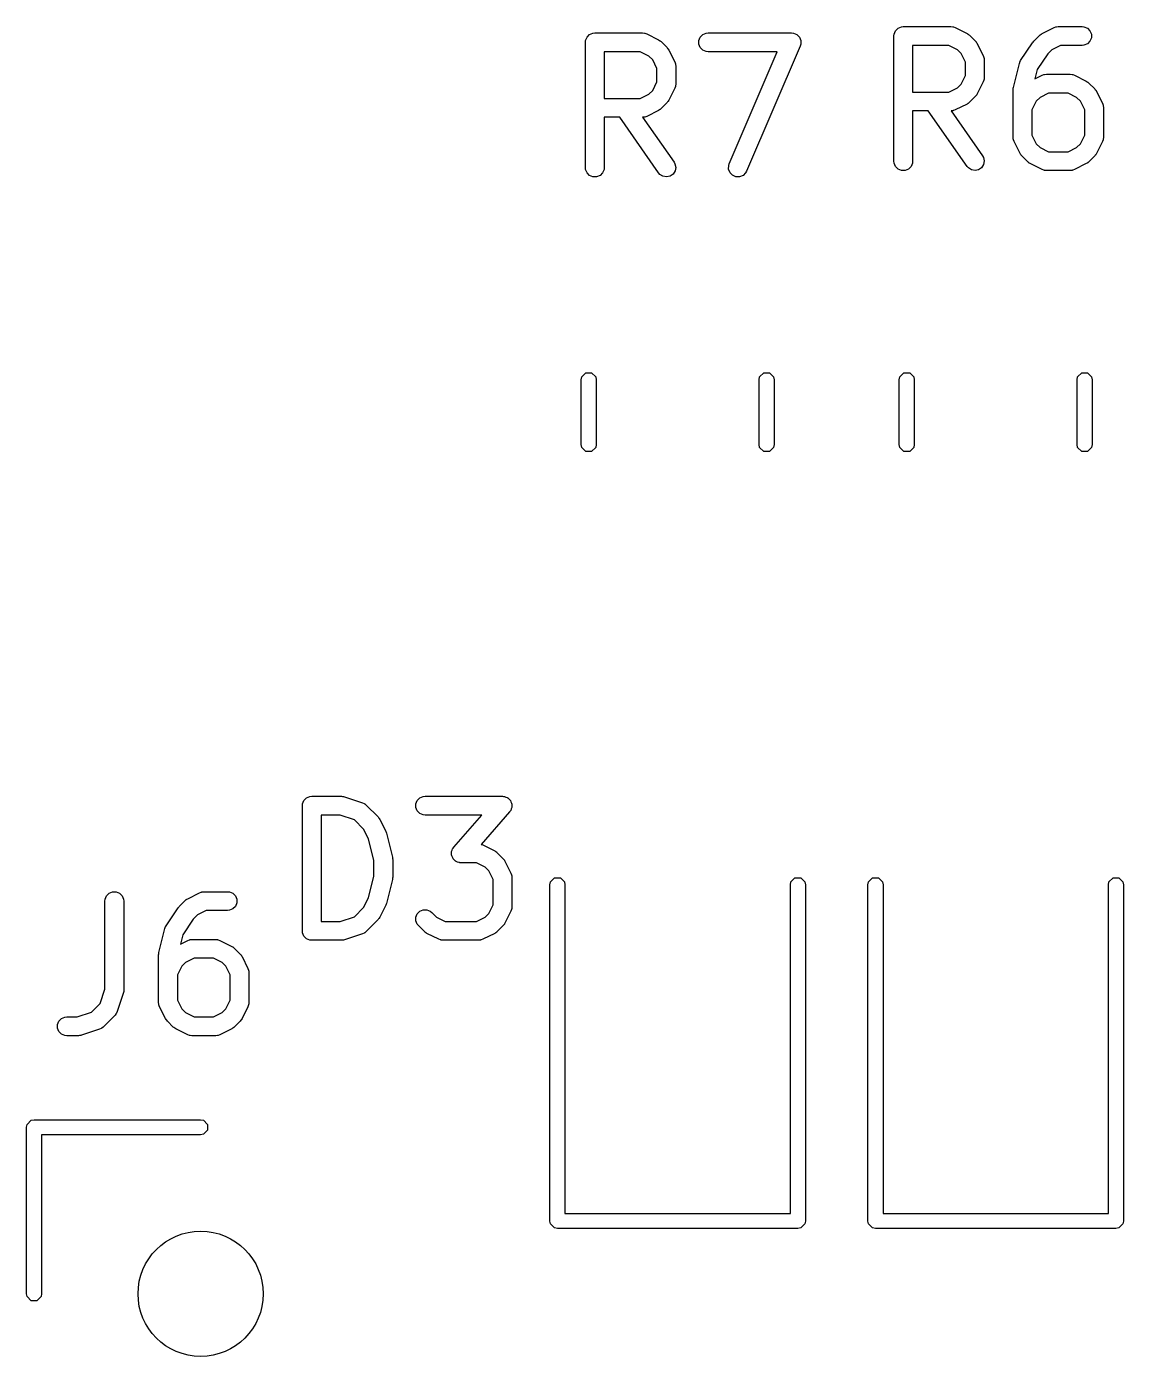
# Model space of a CAD drawing. Header units: inches. Extents: x 4.64 to 7.43, y -3.91 to -2.64.
# Drawn here: x 5.4953 to 5.8402, y -3.0597 to -2.6416 of the extents above; entities that cross this region are included whole.
import ezdxf

# ---------------------------------------------------------------- set-up
doc = ezdxf.new("R2010")
doc.units = ezdxf.units.IN
doc.header["$MEASUREMENT"] = 0
doc.layers.add('BLACK', color=250, linetype='CONTINUOUS')

msp = doc.modelspace()

# ---------------------------------------------------------------- linework, layer by layer
at = {"layer": 'BLACK', "linetype": 'CONTINUOUS'}
for p, q in [((5.76849, -2.6429), (5.7693, -2.64208)), ((5.7693, -2.64208), (5.77037, -2.64164)), ((5.77037, -2.64164), (5.77094, -2.64158)), ((5.77094, -2.64158), (5.78594, -2.64158)), ((5.78594, -2.64158), (5.78652, -2.64164)), ((5.78652, -2.64164), (5.78661, -2.64168)), ((5.78661, -2.64168), (5.78672, -2.64169)), ((5.78672, -2.64169), (5.78726, -2.6419)), ((5.78726, -2.6419), (5.79101, -2.64377)), ((5.81461, -2.64377), (5.81836, -2.6419)), ((5.81836, -2.6419), (5.81891, -2.64169)), ((5.81891, -2.64169), (5.81901, -2.64168)), ((5.81901, -2.64168), (5.81911, -2.64164)), ((5.81911, -2.64164), (5.81969, -2.64158)), ((5.81969, -2.64158), (5.82718, -2.64158)), ((5.82718, -2.64158), (5.82776, -2.64164)), ((5.82776, -2.64164), (5.82882, -2.64208)), ((5.82882, -2.64208), (5.82964, -2.6429)), ((5.67099, -2.64654), (5.67105, -2.64596)), ((5.67099, -2.68591), (5.67099, -2.64654)), ((5.67105, -2.64596), (5.67149, -2.6449)), ((5.67149, -2.6449), (5.6723, -2.64408)), ((5.6723, -2.64408), (5.67337, -2.64364)), ((5.67337, -2.64364), (5.67394, -2.64358)), ((5.67394, -2.64358), (5.68894, -2.64358)), ((5.68894, -2.64358), (5.68952, -2.64364)), ((5.68952, -2.64364), (5.68961, -2.64368)), ((5.68961, -2.64368), (5.68972, -2.64369)), ((5.68972, -2.64369), (5.69026, -2.6439)), ((5.69026, -2.6439), (5.69401, -2.64577)), ((5.69401, -2.64577), (5.69426, -2.64593)), ((5.69426, -2.64593), (5.69433, -2.64596)), ((5.69433, -2.64596), (5.69441, -2.64602)), ((5.69441, -2.64602), (5.6945, -2.64608)), ((5.6945, -2.64608), (5.69455, -2.64614)), ((5.69455, -2.64614), (5.69478, -2.64632)), ((5.69478, -2.64632), (5.69665, -2.6482)), ((5.70667, -2.64596), (5.70711, -2.6449)), ((5.70667, -2.64711), (5.70667, -2.64596)), ((5.70711, -2.6449), (5.70792, -2.64408)), ((5.70792, -2.64408), (5.70899, -2.64364)), ((5.70899, -2.64364), (5.70956, -2.64358)), ((5.70956, -2.64358), (5.73581, -2.64358)), ((5.73581, -2.64358), (5.73638, -2.64364)), ((5.73638, -2.64364), (5.7364, -2.64365)), ((5.7364, -2.64365), (5.73642, -2.64365)), ((5.73642, -2.64365), (5.73693, -2.64387)), ((5.73693, -2.64387), (5.73745, -2.64408)), ((5.73745, -2.64408), (5.73746, -2.64409)), ((5.73746, -2.64409), (5.73748, -2.6441)), ((5.73748, -2.6441), (5.73787, -2.6445)), ((5.73787, -2.6445), (5.73826, -2.6449)), ((5.73826, -2.6449), (5.73827, -2.64491)), ((5.73827, -2.64491), (5.73828, -2.64493)), ((5.73828, -2.64493), (5.73849, -2.64544)), ((5.73849, -2.64544), (5.7387, -2.64596)), ((5.7387, -2.64596), (5.7387, -2.64598)), ((5.7387, -2.64598), (5.73871, -2.646)), ((5.73871, -2.646), (5.7387, -2.64655)), ((5.7387, -2.64655), (5.7387, -2.64711)), ((5.76799, -2.64454), (5.76805, -2.64396)), ((5.76799, -2.68391), (5.76799, -2.64454)), ((5.76805, -2.64396), (5.76849, -2.6429)), ((5.79101, -2.64377), (5.79126, -2.64393)), ((5.79126, -2.64393), (5.79133, -2.64396)), ((5.79133, -2.64396), (5.79141, -2.64402)), ((5.79141, -2.64402), (5.7915, -2.64408)), ((5.7915, -2.64408), (5.79155, -2.64414)), ((5.79155, -2.64414), (5.79178, -2.64432)), ((5.79178, -2.64432), (5.79365, -2.6462)), ((5.79365, -2.6462), (5.79384, -2.64642)), ((5.79384, -2.64642), (5.7939, -2.64648)), ((5.7939, -2.64648), (5.79395, -2.64656)), ((5.79395, -2.64656), (5.79402, -2.64665)), ((5.81161, -2.64665), (5.81178, -2.64643)), ((5.81178, -2.64643), (5.81197, -2.6462)), ((5.81197, -2.6462), (5.81385, -2.64432)), ((5.81197, -2.6462), (5.81197, -2.6462)), ((5.81197, -2.6462), (5.81197, -2.6462)), ((5.81385, -2.64432), (5.81407, -2.64414)), ((5.81407, -2.64414), (5.81413, -2.64408)), ((5.81413, -2.64408), (5.81421, -2.64402)), ((5.81421, -2.64402), (5.8143, -2.64396)), ((5.8143, -2.64396), (5.81437, -2.64393)), ((5.81437, -2.64393), (5.81461, -2.64377)), ((5.82964, -2.64618), (5.82882, -2.64699)), ((5.82964, -2.6429), (5.83008, -2.64396)), ((5.83008, -2.64511), (5.82964, -2.64618)), ((5.83008, -2.64396), (5.83008, -2.64511)), ((5.68824, -2.64949), (5.67689, -2.64949)), ((5.67689, -2.64949), (5.67689, -2.66421)), ((5.69094, -2.65084), (5.68824, -2.64949)), ((5.69665, -2.6482), (5.69684, -2.64842)), ((5.69684, -2.64842), (5.6969, -2.64848)), ((5.6969, -2.64848), (5.69695, -2.64856)), ((5.69695, -2.64856), (5.69702, -2.64865)), ((5.69702, -2.64865), (5.69705, -2.64872)), ((5.69705, -2.64872), (5.6972, -2.64897)), ((5.6972, -2.64897), (5.69908, -2.65271)), ((5.70711, -2.64818), (5.70667, -2.64711)), ((5.70792, -2.64899), (5.70711, -2.64818)), ((5.70899, -2.64943), (5.70792, -2.64899)), ((5.70956, -2.64949), (5.70899, -2.64943)), ((5.73133, -2.64949), (5.70956, -2.64949)), ((5.71622, -2.68474), (5.73133, -2.64949)), ((5.73852, -2.6477), (5.72165, -2.68707)), ((5.7387, -2.64715), (5.73852, -2.6477)), ((5.7387, -2.64711), (5.7387, -2.64713)), ((5.7387, -2.64713), (5.7387, -2.64715)), ((5.78524, -2.64749), (5.77389, -2.64749)), ((5.77389, -2.64749), (5.77389, -2.66221)), ((5.78794, -2.64884), (5.78524, -2.64749)), ((5.78914, -2.65003), (5.78794, -2.64884)), ((5.79049, -2.65273), (5.78914, -2.65003)), ((5.79402, -2.64665), (5.79405, -2.64672)), ((5.79405, -2.64672), (5.7942, -2.64697)), ((5.7942, -2.64697), (5.79608, -2.65071)), ((5.79608, -2.65071), (5.79629, -2.65126)), ((5.80785, -2.65227), (5.8116, -2.64665)), ((5.8116, -2.64665), (5.81161, -2.64665)), ((5.81161, -2.64665), (5.81161, -2.64665)), ((5.81636, -2.65017), (5.81305, -2.65512)), ((5.81768, -2.64884), (5.81636, -2.65017)), ((5.82038, -2.64749), (5.81768, -2.64884)), ((5.82718, -2.64749), (5.82038, -2.64749)), ((5.82776, -2.64743), (5.82718, -2.64749)), ((5.82882, -2.64699), (5.82776, -2.64743)), ((5.69214, -2.65203), (5.69094, -2.65084)), ((5.69349, -2.65473), (5.69214, -2.65203)), ((5.69349, -2.65896), (5.69349, -2.65473)), ((5.69908, -2.65271), (5.69929, -2.65326)), ((5.69929, -2.65326), (5.69929, -2.65336)), ((5.69929, -2.65336), (5.69933, -2.65346)), ((5.69933, -2.65346), (5.69939, -2.65404)), ((5.69939, -2.65404), (5.69939, -2.65966)), ((5.79049, -2.65696), (5.79049, -2.65273)), ((5.79629, -2.65126), (5.79629, -2.65136)), ((5.79629, -2.65136), (5.79633, -2.65146)), ((5.79633, -2.65146), (5.79639, -2.65204)), ((5.79639, -2.65204), (5.79639, -2.65766)), ((5.80557, -2.66069), (5.80745, -2.65319)), ((5.80745, -2.65319), (5.80757, -2.65285)), ((5.80757, -2.65285), (5.80758, -2.65278)), ((5.80758, -2.65278), (5.80762, -2.65272)), ((5.80762, -2.65272), (5.80764, -2.65265)), ((5.80764, -2.65265), (5.80768, -2.65259)), ((5.80768, -2.65259), (5.80785, -2.65227)), ((5.69214, -2.66166), (5.69349, -2.65896)), ((5.78914, -2.65966), (5.79049, -2.65696)), ((5.79608, -2.65898), (5.7942, -2.66273)), ((5.79629, -2.65844), (5.79608, -2.65898)), ((5.79633, -2.65824), (5.79629, -2.65833)), ((5.79629, -2.65833), (5.79629, -2.65844)), ((5.79639, -2.65766), (5.79633, -2.65824)), ((5.81305, -2.65512), (5.81232, -2.65804)), ((5.81232, -2.65804), (5.81461, -2.65689)), ((5.81461, -2.65689), (5.81516, -2.65669)), ((5.81516, -2.65669), (5.81526, -2.65668)), ((5.81526, -2.65668), (5.81536, -2.65664)), ((5.81536, -2.65664), (5.81594, -2.65658)), ((5.81594, -2.65658), (5.82343, -2.65658)), ((5.82343, -2.65658), (5.82401, -2.65664)), ((5.82401, -2.65664), (5.82411, -2.65668)), ((5.82411, -2.65668), (5.82421, -2.65669)), ((5.82421, -2.65669), (5.82476, -2.65689)), ((5.82476, -2.65689), (5.8285, -2.65877)), ((5.8285, -2.65877), (5.82875, -2.65892)), ((5.82875, -2.65892), (5.82882, -2.65895)), ((5.82882, -2.65895), (5.82891, -2.65902)), ((5.82891, -2.65902), (5.82899, -2.65908)), ((5.82899, -2.65908), (5.82905, -2.65914)), ((5.68824, -2.66421), (5.69094, -2.66286)), ((5.69094, -2.66286), (5.69214, -2.66166)), ((5.69908, -2.66098), (5.6972, -2.66473)), ((5.69929, -2.66044), (5.69908, -2.66098)), ((5.69933, -2.66024), (5.69929, -2.66033)), ((5.69929, -2.66033), (5.69929, -2.66044)), ((5.69939, -2.65966), (5.69933, -2.66024)), ((5.77389, -2.66221), (5.78524, -2.66221)), ((5.78524, -2.66221), (5.78794, -2.66086)), ((5.78794, -2.66086), (5.78914, -2.65966)), ((5.79384, -2.66327), (5.79365, -2.6635)), ((5.7939, -2.66322), (5.79384, -2.66327)), ((5.79395, -2.66313), (5.7939, -2.66322)), ((5.79402, -2.66305), (5.79395, -2.66313)), ((5.79405, -2.66298), (5.79402, -2.66305)), ((5.7942, -2.66273), (5.79405, -2.66298)), ((5.80548, -2.66141), (5.80549, -2.66131)), ((5.80548, -2.67641), (5.80548, -2.66141)), ((5.80549, -2.66127), (5.80552, -2.66105)), ((5.80549, -2.66131), (5.80549, -2.66127)), ((5.80552, -2.66105), (5.80554, -2.66083)), ((5.80554, -2.66083), (5.80556, -2.66079)), ((5.80556, -2.66079), (5.80557, -2.66069)), ((5.81663, -2.66249), (5.81394, -2.66384)), ((5.82274, -2.66249), (5.81663, -2.66249)), ((5.82543, -2.66384), (5.82274, -2.66249)), ((5.82905, -2.65914), (5.82927, -2.65932)), ((5.82927, -2.65932), (5.83115, -2.6612)), ((5.83115, -2.6612), (5.83133, -2.66142)), ((5.83133, -2.66142), (5.83139, -2.66147)), ((5.83139, -2.66147), (5.83145, -2.66156)), ((5.83145, -2.66156), (5.83151, -2.66164)), ((5.83151, -2.66164), (5.83154, -2.66172)), ((5.83154, -2.66172), (5.8317, -2.66196)), ((5.8317, -2.66196), (5.83357, -2.66571)), ((5.67689, -2.66421), (5.68824, -2.66421)), ((5.69478, -2.66737), (5.69455, -2.66756)), ((5.69665, -2.6655), (5.69478, -2.66737)), ((5.69684, -2.66527), (5.69665, -2.6655)), ((5.6969, -2.66522), (5.69684, -2.66527)), ((5.69695, -2.66513), (5.6969, -2.66522)), ((5.69702, -2.66505), (5.69695, -2.66513)), ((5.69705, -2.66498), (5.69702, -2.66505)), ((5.6972, -2.66473), (5.69705, -2.66498)), ((5.79101, -2.66592), (5.78726, -2.6678)), ((5.79126, -2.66577), (5.79101, -2.66592)), ((5.79133, -2.66574), (5.79126, -2.66577)), ((5.79141, -2.66567), (5.79133, -2.66574)), ((5.7915, -2.66562), (5.79141, -2.66567)), ((5.79155, -2.66556), (5.7915, -2.66562)), ((5.79178, -2.66537), (5.79155, -2.66556)), ((5.79365, -2.6635), (5.79178, -2.66537)), ((5.81274, -2.66503), (5.81139, -2.66773)), ((5.81394, -2.66384), (5.81274, -2.66503)), ((5.82663, -2.66503), (5.82543, -2.66384)), ((5.82798, -2.66773), (5.82663, -2.66503)), ((5.83357, -2.66571), (5.83378, -2.66625)), ((5.83378, -2.66625), (5.83379, -2.66636)), ((5.83379, -2.66636), (5.83383, -2.66646)), ((5.83383, -2.66646), (5.83389, -2.66703)), ((5.83389, -2.66703), (5.83389, -2.67641)), ((5.68178, -2.67011), (5.67689, -2.67011)), ((5.67689, -2.67011), (5.67689, -2.68591)), ((5.69402, -2.6876), (5.68178, -2.67011)), ((5.68952, -2.67005), (5.68898, -2.67011)), ((5.68898, -2.67011), (5.69886, -2.68421)), ((5.68961, -2.67001), (5.68952, -2.67005)), ((5.68972, -2.67001), (5.68961, -2.67001)), ((5.69026, -2.6698), (5.68972, -2.67001)), ((5.69401, -2.66792), (5.69026, -2.6698)), ((5.69426, -2.66777), (5.69401, -2.66792)), ((5.69433, -2.66774), (5.69426, -2.66777)), ((5.69441, -2.66767), (5.69433, -2.66774)), ((5.6945, -2.66762), (5.69441, -2.66767)), ((5.69455, -2.66756), (5.6945, -2.66762)), ((5.77878, -2.66811), (5.77389, -2.66811)), ((5.77389, -2.66811), (5.77389, -2.68391)), ((5.79102, -2.6856), (5.77878, -2.66811)), ((5.78652, -2.66805), (5.78598, -2.66811)), ((5.78598, -2.66811), (5.79586, -2.68221)), ((5.78661, -2.66801), (5.78652, -2.66805)), ((5.78672, -2.66801), (5.78661, -2.66801)), ((5.78726, -2.6678), (5.78672, -2.66801)), ((5.81139, -2.66773), (5.81139, -2.67571)), ((5.82798, -2.67571), (5.82798, -2.66773)), ((5.81139, -2.67571), (5.81274, -2.67841)), ((5.82663, -2.67841), (5.82798, -2.67571)), ((5.80554, -2.67698), (5.80548, -2.67641)), ((5.80558, -2.67708), (5.80554, -2.67698)), ((5.80559, -2.67719), (5.80558, -2.67708)), ((5.8058, -2.67773), (5.80559, -2.67719)), ((5.80767, -2.68148), (5.8058, -2.67773)), ((5.81274, -2.67841), (5.81394, -2.6796)), ((5.81394, -2.6796), (5.81663, -2.68095)), ((5.82274, -2.68095), (5.82543, -2.6796)), ((5.82543, -2.6796), (5.82663, -2.67841)), ((5.83357, -2.67773), (5.8317, -2.68148)), ((5.83378, -2.67719), (5.83357, -2.67773)), ((5.83379, -2.67708), (5.83378, -2.67719)), ((5.83383, -2.67698), (5.83379, -2.67708)), ((5.83389, -2.67641), (5.83383, -2.67698)), ((5.76805, -2.68448), (5.76799, -2.68391)), ((5.77389, -2.68391), (5.77384, -2.68448)), ((5.79586, -2.68221), (5.79614, -2.68272)), ((5.79614, -2.68272), (5.79639, -2.68384)), ((5.79639, -2.68384), (5.79619, -2.68498)), ((5.80783, -2.68173), (5.80767, -2.68148)), ((5.80786, -2.6818), (5.80783, -2.68173)), ((5.80792, -2.68188), (5.80786, -2.6818)), ((5.80798, -2.68197), (5.80792, -2.68188)), ((5.80804, -2.68202), (5.80798, -2.68197)), ((5.80822, -2.68224), (5.80804, -2.68202)), ((5.8101, -2.68412), (5.80822, -2.68224)), ((5.81032, -2.68431), (5.8101, -2.68412)), ((5.81663, -2.68095), (5.82274, -2.68095)), ((5.82927, -2.68412), (5.82905, -2.68431)), ((5.83115, -2.68224), (5.82927, -2.68412)), ((5.83133, -2.68202), (5.83115, -2.68224)), ((5.83139, -2.68197), (5.83133, -2.68202)), ((5.83145, -2.68188), (5.83139, -2.68197)), ((5.83151, -2.6818), (5.83145, -2.68188)), ((5.83154, -2.68173), (5.83151, -2.6818)), ((5.8317, -2.68148), (5.83154, -2.68173)), ((5.67105, -2.68648), (5.67099, -2.68591)), ((5.67149, -2.68755), (5.67105, -2.68648)), ((5.6723, -2.68836), (5.67149, -2.68755)), ((5.67337, -2.6888), (5.6723, -2.68836)), ((5.67558, -2.68836), (5.67452, -2.6888)), ((5.6764, -2.68755), (5.67558, -2.68836)), ((5.67684, -2.68648), (5.6764, -2.68755)), ((5.67689, -2.68591), (5.67684, -2.68648)), ((5.6944, -2.68804), (5.69402, -2.6876)), ((5.69537, -2.68866), (5.6944, -2.68804)), ((5.69857, -2.68795), (5.69763, -2.68861)), ((5.69919, -2.68698), (5.69857, -2.68795)), ((5.69886, -2.68421), (5.69914, -2.68472)), ((5.69914, -2.68472), (5.69939, -2.68584)), ((5.69939, -2.68584), (5.69919, -2.68698)), ((5.71603, -2.68645), (5.71605, -2.68529)), ((5.71646, -2.68752), (5.71603, -2.68645)), ((5.71605, -2.68529), (5.71622, -2.68474)), ((5.71727, -2.68834), (5.71646, -2.68752)), ((5.71832, -2.6888), (5.71727, -2.68834)), ((5.72055, -2.68838), (5.71948, -2.68881)), ((5.72137, -2.68758), (5.72055, -2.68838)), ((5.72165, -2.68707), (5.72137, -2.68758)), ((5.76849, -2.68555), (5.76805, -2.68448)), ((5.7693, -2.68636), (5.76849, -2.68555)), ((5.77037, -2.6868), (5.7693, -2.68636)), ((5.77152, -2.6868), (5.77037, -2.6868)), ((5.77258, -2.68636), (5.77152, -2.6868)), ((5.7734, -2.68555), (5.77258, -2.68636)), ((5.77384, -2.68448), (5.7734, -2.68555)), ((5.7914, -2.68604), (5.79102, -2.6856)), ((5.79237, -2.68666), (5.7914, -2.68604)), ((5.7935, -2.68686), (5.79237, -2.68666)), ((5.79463, -2.68661), (5.7935, -2.68686)), ((5.79557, -2.68595), (5.79463, -2.68661)), ((5.79619, -2.68498), (5.79557, -2.68595)), ((5.81038, -2.68436), (5.81032, -2.68431)), ((5.81046, -2.68442), (5.81038, -2.68436)), ((5.81055, -2.68449), (5.81046, -2.68442)), ((5.81062, -2.68452), (5.81055, -2.68449)), ((5.81087, -2.68467), (5.81062, -2.68452)), ((5.81461, -2.68655), (5.81087, -2.68467)), ((5.81516, -2.68675), (5.81461, -2.68655)), ((5.81526, -2.68676), (5.81516, -2.68675)), ((5.81536, -2.6868), (5.81526, -2.68676)), ((5.81594, -2.68686), (5.81536, -2.6868)), ((5.82343, -2.68686), (5.81594, -2.68686)), ((5.82401, -2.6868), (5.82343, -2.68686)), ((5.82411, -2.68676), (5.82401, -2.6868)), ((5.82421, -2.68675), (5.82411, -2.68676)), ((5.82476, -2.68655), (5.82421, -2.68675)), ((5.8285, -2.68467), (5.82476, -2.68655)), ((5.82875, -2.68452), (5.8285, -2.68467)), ((5.82882, -2.68449), (5.82875, -2.68452)), ((5.82891, -2.68442), (5.82882, -2.68449)), ((5.82899, -2.68436), (5.82891, -2.68442)), ((5.82905, -2.68431), (5.82899, -2.68436)), ((5.67452, -2.6888), (5.67337, -2.6888)), ((5.6965, -2.68886), (5.69537, -2.68866)), ((5.69763, -2.68861), (5.6965, -2.68886)), ((5.71948, -2.68881), (5.71832, -2.6888)), ((5.66986, -2.7517), (5.67114, -2.75042)), ((5.67114, -2.75042), (5.67295, -2.75042)), ((5.67295, -2.75042), (5.67423, -2.7517)), ((5.72577, -2.7517), (5.72705, -2.75042)), ((5.72705, -2.75042), (5.72886, -2.75042)), ((5.72886, -2.75042), (5.73014, -2.7517)), ((5.76986, -2.7517), (5.77114, -2.75042)), ((5.77114, -2.75042), (5.77295, -2.75042)), ((5.77295, -2.75042), (5.77423, -2.7517)), ((5.82577, -2.7517), (5.82705, -2.75042)), ((5.82705, -2.75042), (5.82886, -2.75042)), ((5.82886, -2.75042), (5.83014, -2.7517)), ((5.66969, -2.75261), (5.66986, -2.7517)), ((5.66969, -2.77297), (5.66969, -2.75261)), ((5.67423, -2.7517), (5.67441, -2.75261)), ((5.67441, -2.75261), (5.67441, -2.77297)), ((5.72559, -2.75261), (5.72577, -2.7517)), ((5.72559, -2.77297), (5.72559, -2.75261)), ((5.73014, -2.7517), (5.73031, -2.75261)), ((5.73031, -2.75261), (5.73031, -2.77297)), ((5.76969, -2.75261), (5.76986, -2.7517)), ((5.76969, -2.77297), (5.76969, -2.75261)), ((5.77423, -2.7517), (5.77441, -2.75261)), ((5.77441, -2.75261), (5.77441, -2.77297)), ((5.82559, -2.75261), (5.82577, -2.7517)), ((5.82559, -2.77297), (5.82559, -2.75261)), ((5.83014, -2.7517), (5.83031, -2.75261)), ((5.83031, -2.75261), (5.83031, -2.77297)), ((5.66986, -2.77387), (5.66969, -2.77297)), ((5.67114, -2.77515), (5.66986, -2.77387)), ((5.67295, -2.77515), (5.67114, -2.77515)), ((5.67423, -2.77387), (5.67295, -2.77515)), ((5.67441, -2.77297), (5.67423, -2.77387)), ((5.72577, -2.77387), (5.72559, -2.77297)), ((5.72705, -2.77515), (5.72577, -2.77387)), ((5.72886, -2.77515), (5.72705, -2.77515)), ((5.73014, -2.77387), (5.72886, -2.77515)), ((5.73031, -2.77297), (5.73014, -2.77387)), ((5.76986, -2.77387), (5.76969, -2.77297)), ((5.77114, -2.77515), (5.76986, -2.77387)), ((5.77295, -2.77515), (5.77114, -2.77515)), ((5.77423, -2.77387), (5.77295, -2.77515)), ((5.77441, -2.77297), (5.77423, -2.77387)), ((5.82577, -2.77387), (5.82559, -2.77297)), ((5.82705, -2.77515), (5.82577, -2.77387)), ((5.82886, -2.77515), (5.82705, -2.77515)), ((5.83014, -2.77387), (5.82886, -2.77515)), ((5.83031, -2.77297), (5.83014, -2.77387)), ((5.58205, -2.88596), (5.58249, -2.8849)), ((5.58249, -2.8849), (5.5833, -2.88408)), ((5.5833, -2.88408), (5.58437, -2.88364)), ((5.58437, -2.88364), (5.58494, -2.88358)), ((5.58494, -2.88358), (5.59431, -2.88358)), ((5.59431, -2.88358), (5.59461, -2.88361)), ((5.59461, -2.88361), (5.59468, -2.88361)), ((5.59468, -2.88361), (5.59479, -2.88363)), ((5.59479, -2.88363), (5.59489, -2.88364)), ((5.59489, -2.88364), (5.59496, -2.88367)), ((5.59496, -2.88367), (5.59525, -2.88373)), ((5.59525, -2.88373), (5.60087, -2.88561)), ((5.61767, -2.88596), (5.61811, -2.8849)), ((5.61811, -2.8849), (5.61892, -2.88408)), ((5.61892, -2.88408), (5.61999, -2.88364)), ((5.61999, -2.88364), (5.62056, -2.88358)), ((5.62056, -2.88358), (5.64493, -2.88358)), ((5.64493, -2.88358), (5.64524, -2.88361)), ((5.64524, -2.88361), (5.64532, -2.88361)), ((5.64532, -2.88361), (5.64537, -2.88363)), ((5.64537, -2.88363), (5.64551, -2.88364)), ((5.64551, -2.88364), (5.64595, -2.88382)), ((5.64595, -2.88382), (5.64641, -2.88398)), ((5.64641, -2.88398), (5.64648, -2.88404)), ((5.64648, -2.88404), (5.64657, -2.88408)), ((5.64657, -2.88408), (5.64691, -2.88442)), ((5.64691, -2.88442), (5.64727, -2.88474)), ((5.64727, -2.88474), (5.64732, -2.88483)), ((5.64732, -2.88483), (5.64739, -2.8849)), ((5.64739, -2.8849), (5.64757, -2.88534)), ((5.58199, -2.88654), (5.58205, -2.88596)), ((5.58199, -2.92591), (5.58199, -2.88654)), ((5.60087, -2.88561), (5.6014, -2.88585)), ((5.6014, -2.88585), (5.60148, -2.88592)), ((5.60148, -2.88592), (5.60158, -2.88596)), ((5.60158, -2.88596), (5.60203, -2.88632)), ((5.60203, -2.88632), (5.60578, -2.89007)), ((5.61767, -2.88711), (5.61767, -2.88596)), ((5.61811, -2.88818), (5.61767, -2.88711)), ((5.61892, -2.88899), (5.61811, -2.88818)), ((5.61999, -2.88943), (5.61892, -2.88899)), ((5.64716, -2.88848), (5.63822, -2.89869)), ((5.64733, -2.88823), (5.64716, -2.88848)), ((5.64739, -2.88818), (5.64733, -2.88823)), ((5.64741, -2.88812), (5.64739, -2.88818)), ((5.64749, -2.88801), (5.64741, -2.88812)), ((5.64765, -2.88756), (5.64749, -2.88801)), ((5.64757, -2.88534), (5.64778, -2.88577)), ((5.64783, -2.88711), (5.64765, -2.88756)), ((5.64778, -2.88577), (5.64779, -2.88587)), ((5.64779, -2.88587), (5.64783, -2.88596)), ((5.64783, -2.88596), (5.64783, -2.88644)), ((5.64783, -2.88644), (5.64786, -2.88692)), ((5.64786, -2.88692), (5.64783, -2.88701)), ((5.64783, -2.88701), (5.64783, -2.88711)), ((5.59384, -2.88949), (5.58789, -2.88949)), ((5.58789, -2.88949), (5.58789, -2.92295)), ((5.59834, -2.89099), (5.59384, -2.88949)), ((5.60126, -2.89391), (5.59834, -2.89099)), ((5.60578, -2.89007), (5.60596, -2.8903)), ((5.60596, -2.8903), (5.60602, -2.89035)), ((5.60602, -2.89035), (5.60608, -2.89044)), ((5.60608, -2.89044), (5.60614, -2.89052)), ((5.60614, -2.89052), (5.60617, -2.89059)), ((5.60617, -2.89059), (5.60633, -2.89084)), ((5.60633, -2.89084), (5.6082, -2.89459)), ((5.62056, -2.88949), (5.61999, -2.88943)), ((5.63843, -2.88949), (5.62056, -2.88949)), ((5.62959, -2.89959), (5.63843, -2.88949)), ((5.60278, -2.89694), (5.60126, -2.89391)), ((5.60449, -2.90377), (5.60278, -2.89694)), ((5.6082, -2.89459), (5.60822, -2.89463)), ((5.60822, -2.89463), (5.60823, -2.89465)), ((5.60823, -2.89465), (5.60832, -2.89489)), ((5.60832, -2.89489), (5.60841, -2.89513)), ((5.60841, -2.89513), (5.60841, -2.89515)), ((5.60841, -2.89515), (5.60843, -2.89519)), ((5.60843, -2.89519), (5.6103, -2.90269)), ((5.62888, -2.90115), (5.62891, -2.90106)), ((5.62891, -2.90163), (5.62888, -2.90115)), ((5.62891, -2.90096), (5.6291, -2.90051)), ((5.62891, -2.90106), (5.62891, -2.90096)), ((5.6291, -2.90051), (5.62925, -2.90006)), ((5.62925, -2.90006), (5.62933, -2.89995)), ((5.62933, -2.89995), (5.62936, -2.89989)), ((5.62936, -2.89989), (5.62941, -2.89984)), ((5.62941, -2.89984), (5.62959, -2.89959)), ((5.63822, -2.89869), (5.63876, -2.89889)), ((5.63876, -2.89889), (5.6425, -2.90077)), ((5.6425, -2.90077), (5.64275, -2.90092)), ((5.64275, -2.90092), (5.64282, -2.90095)), ((5.64282, -2.90095), (5.64291, -2.90102)), ((5.64291, -2.90102), (5.64299, -2.90108)), ((5.64299, -2.90108), (5.64305, -2.90114)), ((5.64305, -2.90114), (5.64327, -2.90132)), ((5.64327, -2.90132), (5.64515, -2.9032)), ((5.60449, -2.90867), (5.60449, -2.90377)), ((5.6103, -2.90269), (5.61032, -2.90279)), ((5.61032, -2.90279), (5.61033, -2.90283)), ((5.61033, -2.90283), (5.61036, -2.90305)), ((5.61036, -2.90305), (5.61039, -2.90327)), ((5.61039, -2.90327), (5.61038, -2.90331)), ((5.61038, -2.90331), (5.61039, -2.90341)), ((5.61039, -2.90341), (5.61039, -2.90903)), ((5.62891, -2.90211), (5.62891, -2.90163)), ((5.62895, -2.9022), (5.62891, -2.90211)), ((5.62896, -2.9023), (5.62895, -2.9022)), ((5.62917, -2.90273), (5.62896, -2.9023)), ((5.62936, -2.90317), (5.62917, -2.90273)), ((5.62943, -2.90325), (5.62936, -2.90317)), ((5.62947, -2.90333), (5.62943, -2.90325)), ((5.62983, -2.90365), (5.62947, -2.90333)), ((5.63017, -2.90399), (5.62983, -2.90365)), ((5.63026, -2.90403), (5.63017, -2.90399)), ((5.63034, -2.90409), (5.63026, -2.90403)), ((5.63079, -2.90425), (5.63034, -2.90409)), ((5.63123, -2.90443), (5.63079, -2.90425)), ((5.63137, -2.90444), (5.63123, -2.90443)), ((5.63143, -2.90446), (5.63137, -2.90444)), ((5.63151, -2.90446), (5.63143, -2.90446)), ((5.63181, -2.90449), (5.63151, -2.90446)), ((5.63674, -2.90449), (5.63181, -2.90449)), ((5.63943, -2.90584), (5.63674, -2.90449)), ((5.64515, -2.9032), (5.64533, -2.90342)), ((5.64533, -2.90342), (5.64539, -2.90347)), ((5.64539, -2.90347), (5.64545, -2.90356)), ((5.64545, -2.90356), (5.64551, -2.90364)), ((5.64551, -2.90364), (5.64554, -2.90372)), ((5.64554, -2.90372), (5.6457, -2.90396)), ((5.6457, -2.90396), (5.64757, -2.90771)), ((5.60278, -2.9155), (5.60449, -2.90867)), ((5.6103, -2.90975), (5.60843, -2.91725)), ((5.61032, -2.90965), (5.6103, -2.90975)), ((5.61033, -2.90961), (5.61032, -2.90965)), ((5.61036, -2.90939), (5.61033, -2.90961)), ((5.61039, -2.90918), (5.61036, -2.90939)), ((5.61039, -2.90903), (5.61038, -2.90913)), ((5.61038, -2.90913), (5.61039, -2.90918)), ((5.64063, -2.90703), (5.63943, -2.90584)), ((5.64198, -2.90973), (5.64063, -2.90703)), ((5.64198, -2.91771), (5.64198, -2.90973)), ((5.64757, -2.90771), (5.64778, -2.90825)), ((5.64778, -2.90825), (5.64779, -2.90836)), ((5.64779, -2.90836), (5.64783, -2.90846)), ((5.64783, -2.90846), (5.64789, -2.90903)), ((5.64789, -2.90903), (5.64789, -2.91841)), ((5.66002, -2.91051), (5.6613, -2.90923)), ((5.6613, -2.90923), (5.66311, -2.90923)), ((5.66311, -2.90923), (5.66439, -2.91051)), ((5.73561, -2.91051), (5.73689, -2.90923)), ((5.73689, -2.90923), (5.7387, -2.90923)), ((5.7387, -2.90923), (5.73998, -2.91051)), ((5.76002, -2.91051), (5.7613, -2.90923)), ((5.7613, -2.90923), (5.76311, -2.90923)), ((5.76311, -2.90923), (5.76439, -2.91051)), ((5.83561, -2.91051), (5.83689, -2.90923)), ((5.83689, -2.90923), (5.8387, -2.90923)), ((5.8387, -2.90923), (5.83998, -2.91051)), ((5.52042, -2.9149), (5.52124, -2.91408)), ((5.52124, -2.91408), (5.5223, -2.91364)), ((5.5223, -2.91364), (5.52345, -2.91364)), ((5.52345, -2.91364), (5.52452, -2.91408)), ((5.52452, -2.91408), (5.52533, -2.9149)), ((5.54593, -2.91577), (5.54968, -2.9139)), ((5.54968, -2.9139), (5.55022, -2.91369)), ((5.55022, -2.91369), (5.55032, -2.91368)), ((5.55032, -2.91368), (5.55042, -2.91364)), ((5.55042, -2.91364), (5.551, -2.91358)), ((5.551, -2.91358), (5.5585, -2.91358)), ((5.5585, -2.91358), (5.55907, -2.91364)), ((5.55907, -2.91364), (5.56014, -2.91408)), ((5.56014, -2.91408), (5.56095, -2.9149)), ((5.65984, -2.91142), (5.66002, -2.91051)), ((5.65984, -3.01713), (5.65984, -2.91142)), ((5.66439, -2.91051), (5.66457, -2.91142)), ((5.66457, -2.91142), (5.66457, -3.01476)), ((5.73543, -2.91142), (5.73561, -2.91051)), ((5.73543, -3.01476), (5.73543, -2.91142)), ((5.73998, -2.91051), (5.74016, -2.91142)), ((5.74016, -2.91142), (5.74016, -3.01713)), ((5.75984, -2.91142), (5.76002, -2.91051)), ((5.75984, -3.01713), (5.75984, -2.91142)), ((5.76439, -2.91051), (5.76457, -2.91142)), ((5.76457, -2.91142), (5.76457, -3.01476)), ((5.83543, -2.91142), (5.83561, -2.91051)), ((5.83543, -3.01476), (5.83543, -2.91142)), ((5.83998, -2.91051), (5.84016, -2.91142)), ((5.84016, -2.91142), (5.84016, -3.01713)), ((5.51992, -2.91654), (5.51998, -2.91596)), ((5.51992, -2.94418), (5.51992, -2.91654)), ((5.51998, -2.91596), (5.52042, -2.9149)), ((5.52533, -2.9149), (5.52577, -2.91596)), ((5.52577, -2.91596), (5.52583, -2.91654)), ((5.52583, -2.91654), (5.52583, -2.94466)), ((5.5431, -2.91843), (5.54328, -2.9182)), ((5.54328, -2.9182), (5.54328, -2.9182)), ((5.54328, -2.9182), (5.54329, -2.9182)), ((5.54329, -2.9182), (5.54516, -2.91632)), ((5.54516, -2.91632), (5.54539, -2.91614)), ((5.54539, -2.91614), (5.54544, -2.91608)), ((5.54544, -2.91608), (5.54553, -2.91602)), ((5.54553, -2.91602), (5.54561, -2.91596)), ((5.54561, -2.91596), (5.54568, -2.91593)), ((5.54568, -2.91593), (5.54593, -2.91577)), ((5.56095, -2.91818), (5.56014, -2.91899)), ((5.56095, -2.9149), (5.56139, -2.91596)), ((5.56139, -2.91711), (5.56095, -2.91818)), ((5.56139, -2.91596), (5.56139, -2.91711)), ((5.60126, -2.91853), (5.60278, -2.9155)), ((5.6082, -2.91785), (5.60633, -2.9216)), ((5.60822, -2.91781), (5.6082, -2.91785)), ((5.60823, -2.91779), (5.60822, -2.91781)), ((5.60832, -2.91755), (5.60823, -2.91779)), ((5.60841, -2.91731), (5.60832, -2.91755)), ((5.60843, -2.91725), (5.60841, -2.91729)), ((5.60841, -2.91729), (5.60841, -2.91731)), ((5.64063, -2.92041), (5.64198, -2.91771)), ((5.53917, -2.92427), (5.54292, -2.91865)), ((5.54292, -2.91865), (5.5431, -2.91843)), ((5.54292, -2.91865), (5.54292, -2.91865)), ((5.54292, -2.91865), (5.54292, -2.91865)), ((5.54767, -2.92217), (5.54436, -2.92712)), ((5.549, -2.92084), (5.54767, -2.92217)), ((5.5517, -2.91949), (5.549, -2.92084)), ((5.5585, -2.91949), (5.5517, -2.91949)), ((5.55907, -2.91943), (5.5585, -2.91949)), ((5.56014, -2.91899), (5.55907, -2.91943)), ((5.59384, -2.92295), (5.59834, -2.92145)), ((5.59834, -2.92145), (5.60126, -2.91853)), ((5.60578, -2.92237), (5.60203, -2.92612)), ((5.60596, -2.92214), (5.60578, -2.92237)), ((5.60602, -2.92209), (5.60596, -2.92214)), ((5.60608, -2.922), (5.60602, -2.92209)), ((5.60614, -2.92192), (5.60608, -2.922)), ((5.60617, -2.92185), (5.60614, -2.92192)), ((5.60633, -2.9216), (5.60617, -2.92185)), ((5.61767, -2.92158), (5.61811, -2.92052)), ((5.61767, -2.92273), (5.61767, -2.92158)), ((5.61811, -2.92052), (5.61892, -2.9197)), ((5.61892, -2.9197), (5.61999, -2.91926)), ((5.61999, -2.91926), (5.62114, -2.91926)), ((5.62114, -2.91926), (5.6222, -2.9197)), ((5.6222, -2.9197), (5.62265, -2.92007)), ((5.62265, -2.92007), (5.62419, -2.9216)), ((5.62419, -2.9216), (5.62688, -2.92295)), ((5.63674, -2.92295), (5.63943, -2.9216)), ((5.63943, -2.9216), (5.64063, -2.92041)), ((5.64757, -2.91973), (5.6457, -2.92348)), ((5.64778, -2.91919), (5.64757, -2.91973)), ((5.64779, -2.91908), (5.64778, -2.91919)), ((5.64783, -2.91898), (5.64779, -2.91908)), ((5.64789, -2.91841), (5.64783, -2.91898)), ((5.53688, -2.93269), (5.53876, -2.92519)), ((5.53876, -2.92519), (5.53888, -2.92485)), ((5.53888, -2.92485), (5.5389, -2.92478)), ((5.5389, -2.92478), (5.53893, -2.92472)), ((5.53893, -2.92472), (5.53895, -2.92465)), ((5.53895, -2.92465), (5.539, -2.92459)), ((5.539, -2.92459), (5.53917, -2.92427)), ((5.58205, -2.92648), (5.58199, -2.92591)), ((5.58249, -2.92755), (5.58205, -2.92648)), ((5.58789, -2.92295), (5.59384, -2.92295)), ((5.6014, -2.9266), (5.60087, -2.92683)), ((5.60148, -2.92653), (5.6014, -2.9266)), ((5.60158, -2.92649), (5.60148, -2.92653)), ((5.60203, -2.92612), (5.60158, -2.92649)), ((5.61811, -2.9238), (5.61767, -2.92273)), ((5.61847, -2.92424), (5.61811, -2.9238)), ((5.62035, -2.92612), (5.61847, -2.92424)), ((5.62057, -2.92631), (5.62035, -2.92612)), ((5.62063, -2.92636), (5.62057, -2.92631)), ((5.62071, -2.92642), (5.62063, -2.92636)), ((5.6208, -2.92649), (5.62071, -2.92642)), ((5.62087, -2.92652), (5.6208, -2.92649)), ((5.62112, -2.92667), (5.62087, -2.92652)), ((5.62487, -2.92855), (5.62112, -2.92667)), ((5.62688, -2.92295), (5.63674, -2.92295)), ((5.6425, -2.92667), (5.63876, -2.92855)), ((5.64275, -2.92652), (5.6425, -2.92667)), ((5.64282, -2.92649), (5.64275, -2.92652)), ((5.64291, -2.92642), (5.64282, -2.92649)), ((5.64299, -2.92636), (5.64291, -2.92642)), ((5.64305, -2.92631), (5.64299, -2.92636)), ((5.64327, -2.92612), (5.64305, -2.92631)), ((5.64515, -2.92424), (5.64327, -2.92612)), ((5.64533, -2.92402), (5.64515, -2.92424)), ((5.64539, -2.92397), (5.64533, -2.92402)), ((5.64545, -2.92388), (5.64539, -2.92397)), ((5.64551, -2.9238), (5.64545, -2.92388)), ((5.64554, -2.92373), (5.64551, -2.9238)), ((5.6457, -2.92348), (5.64554, -2.92373)), ((5.54436, -2.92712), (5.54364, -2.93004)), ((5.54364, -2.93004), (5.54593, -2.92889)), ((5.54593, -2.92889), (5.54647, -2.92869)), ((5.54647, -2.92869), (5.54657, -2.92868)), ((5.54657, -2.92868), (5.54667, -2.92864)), ((5.54667, -2.92864), (5.54725, -2.92858)), ((5.54725, -2.92858), (5.55475, -2.92858)), ((5.55475, -2.92858), (5.55532, -2.92864)), ((5.55532, -2.92864), (5.55542, -2.92868)), ((5.55542, -2.92868), (5.55553, -2.92869)), ((5.55553, -2.92869), (5.55607, -2.92889)), ((5.55607, -2.92889), (5.55982, -2.93077)), ((5.55982, -2.93077), (5.56007, -2.93092)), ((5.5833, -2.92836), (5.58249, -2.92755)), ((5.58437, -2.9288), (5.5833, -2.92836)), ((5.58494, -2.92886), (5.58437, -2.9288)), ((5.59431, -2.92886), (5.58494, -2.92886)), ((5.59461, -2.92883), (5.59431, -2.92886)), ((5.59468, -2.92884), (5.59461, -2.92883)), ((5.59479, -2.92881), (5.59468, -2.92884)), ((5.59489, -2.9288), (5.59479, -2.92881)), ((5.59496, -2.92877), (5.59489, -2.9288)), ((5.59525, -2.92871), (5.59496, -2.92877)), ((5.60087, -2.92683), (5.59525, -2.92871)), ((5.62541, -2.92875), (5.62487, -2.92855)), ((5.62551, -2.92876), (5.62541, -2.92875)), ((5.62561, -2.9288), (5.62551, -2.92876)), ((5.62619, -2.92886), (5.62561, -2.9288)), ((5.63743, -2.92886), (5.62619, -2.92886)), ((5.63801, -2.9288), (5.63743, -2.92886)), ((5.63811, -2.92876), (5.63801, -2.9288)), ((5.63821, -2.92875), (5.63811, -2.92876)), ((5.63876, -2.92855), (5.63821, -2.92875)), ((5.5368, -2.93327), (5.53683, -2.93305)), ((5.53681, -2.93331), (5.5368, -2.93327)), ((5.5368, -2.93341), (5.53681, -2.93331)), ((5.5368, -2.94841), (5.5368, -2.93341)), ((5.53683, -2.93305), (5.53685, -2.93283)), ((5.53685, -2.93283), (5.53687, -2.93279)), ((5.53687, -2.93279), (5.53688, -2.93269)), ((5.54795, -2.93449), (5.54525, -2.93584)), ((5.55405, -2.93449), (5.54795, -2.93449)), ((5.55675, -2.93584), (5.55405, -2.93449)), ((5.56007, -2.93092), (5.56014, -2.93095)), ((5.56014, -2.93095), (5.56022, -2.93102)), ((5.56022, -2.93102), (5.56031, -2.93108)), ((5.56031, -2.93108), (5.56036, -2.93114)), ((5.56036, -2.93114), (5.56059, -2.93132)), ((5.56059, -2.93132), (5.56246, -2.9332)), ((5.56246, -2.9332), (5.56265, -2.93342)), ((5.56265, -2.93342), (5.5627, -2.93347)), ((5.5627, -2.93347), (5.56276, -2.93356)), ((5.56276, -2.93356), (5.56283, -2.93364)), ((5.56283, -2.93364), (5.56286, -2.93372)), ((5.56286, -2.93372), (5.56301, -2.93396)), ((5.56301, -2.93396), (5.56489, -2.93771)), ((5.54405, -2.93703), (5.5427, -2.93973)), ((5.54525, -2.93584), (5.54405, -2.93703)), ((5.55795, -2.93703), (5.55675, -2.93584)), ((5.55929, -2.93973), (5.55795, -2.93703)), ((5.56489, -2.93771), (5.56509, -2.93825)), ((5.56509, -2.93825), (5.5651, -2.93836)), ((5.5651, -2.93836), (5.56514, -2.93846)), ((5.56514, -2.93846), (5.5652, -2.93903)), ((5.5652, -2.93903), (5.5652, -2.94841)), ((5.5427, -2.93973), (5.5427, -2.94771)), ((5.55929, -2.94771), (5.55929, -2.93973)), ((5.51842, -2.94869), (5.51992, -2.94418)), ((5.52568, -2.94559), (5.5238, -2.95122)), ((5.52574, -2.94531), (5.52568, -2.94559)), ((5.52577, -2.94523), (5.52574, -2.94531)), ((5.52578, -2.94513), (5.52577, -2.94523)), ((5.52581, -2.94503), (5.52578, -2.94513)), ((5.52583, -2.94466), (5.5258, -2.94495)), ((5.5258, -2.94495), (5.52581, -2.94503)), ((5.51115, -2.95295), (5.51566, -2.95145)), ((5.51566, -2.95145), (5.51842, -2.94869)), ((5.52357, -2.95174), (5.5235, -2.95182)), ((5.5238, -2.95122), (5.52357, -2.95174)), ((5.53685, -2.94898), (5.5368, -2.94841)), ((5.53689, -2.94908), (5.53685, -2.94898)), ((5.5369, -2.94919), (5.53689, -2.94908)), ((5.53711, -2.94973), (5.5369, -2.94919)), ((5.53898, -2.95348), (5.53711, -2.94973)), ((5.5427, -2.94771), (5.54405, -2.95041)), ((5.54405, -2.95041), (5.54525, -2.9516)), ((5.54525, -2.9516), (5.54795, -2.95295)), ((5.55405, -2.95295), (5.55675, -2.9516)), ((5.55675, -2.9516), (5.55795, -2.95041)), ((5.55795, -2.95041), (5.55929, -2.94771)), ((5.56489, -2.94973), (5.56301, -2.95348)), ((5.56509, -2.94919), (5.56489, -2.94973)), ((5.5651, -2.94908), (5.56509, -2.94919)), ((5.56514, -2.94898), (5.5651, -2.94908)), ((5.5652, -2.94841), (5.56514, -2.94898)), ((5.50498, -2.95533), (5.50542, -2.95427)), ((5.50498, -2.95648), (5.50498, -2.95533)), ((5.50542, -2.95427), (5.50624, -2.95345)), ((5.50624, -2.95345), (5.5073, -2.95301)), ((5.5073, -2.95301), (5.50788, -2.95295)), ((5.50788, -2.95295), (5.51115, -2.95295)), ((5.52309, -2.95237), (5.51934, -2.95612)), ((5.52346, -2.95192), (5.52309, -2.95237)), ((5.5235, -2.95182), (5.52346, -2.95192)), ((5.53914, -2.95373), (5.53898, -2.95348)), ((5.53917, -2.9538), (5.53914, -2.95373)), ((5.53924, -2.95388), (5.53917, -2.9538)), ((5.53929, -2.95397), (5.53924, -2.95388)), ((5.53935, -2.95402), (5.53929, -2.95397)), ((5.53954, -2.95424), (5.53935, -2.95402)), ((5.54141, -2.95612), (5.53954, -2.95424)), ((5.54795, -2.95295), (5.55405, -2.95295)), ((5.56246, -2.95424), (5.56059, -2.95612)), ((5.56265, -2.95402), (5.56246, -2.95424)), ((5.5627, -2.95397), (5.56265, -2.95402)), ((5.56276, -2.95388), (5.5627, -2.95397)), ((5.56283, -2.9538), (5.56276, -2.95388)), ((5.56286, -2.95373), (5.56283, -2.9538)), ((5.56301, -2.95348), (5.56286, -2.95373)), ((5.50542, -2.95755), (5.50498, -2.95648)), ((5.50624, -2.95836), (5.50542, -2.95755)), ((5.5073, -2.9588), (5.50624, -2.95836)), ((5.50788, -2.95886), (5.5073, -2.9588)), ((5.51163, -2.95886), (5.50788, -2.95886)), ((5.51192, -2.95883), (5.51163, -2.95886)), ((5.512, -2.95884), (5.51192, -2.95883)), ((5.5121, -2.95881), (5.512, -2.95884)), ((5.5122, -2.9588), (5.5121, -2.95881)), ((5.51228, -2.95877), (5.5122, -2.9588)), ((5.51256, -2.95871), (5.51228, -2.95877)), ((5.51819, -2.95683), (5.51256, -2.95871)), ((5.51871, -2.9566), (5.51819, -2.95683)), ((5.51879, -2.95653), (5.51871, -2.9566)), ((5.51889, -2.95649), (5.51879, -2.95653)), ((5.51934, -2.95612), (5.51889, -2.95649)), ((5.54164, -2.95631), (5.54141, -2.95612)), ((5.54169, -2.95636), (5.54164, -2.95631)), ((5.54178, -2.95642), (5.54169, -2.95636)), ((5.54186, -2.95649), (5.54178, -2.95642)), ((5.54193, -2.95652), (5.54186, -2.95649)), ((5.54218, -2.95667), (5.54193, -2.95652)), ((5.54593, -2.95855), (5.54218, -2.95667)), ((5.54647, -2.95875), (5.54593, -2.95855)), ((5.54657, -2.95876), (5.54647, -2.95875)), ((5.54667, -2.9588), (5.54657, -2.95876)), ((5.54725, -2.95886), (5.54667, -2.9588)), ((5.55475, -2.95886), (5.54725, -2.95886)), ((5.55532, -2.9588), (5.55475, -2.95886)), ((5.55542, -2.95876), (5.55532, -2.9588)), ((5.55553, -2.95875), (5.55542, -2.95876)), ((5.55607, -2.95855), (5.55553, -2.95875)), ((5.55982, -2.95667), (5.55607, -2.95855)), ((5.56007, -2.95652), (5.55982, -2.95667)), ((5.56014, -2.95649), (5.56007, -2.95652)), ((5.56022, -2.95642), (5.56014, -2.95649)), ((5.56031, -2.95636), (5.56022, -2.95642)), ((5.56036, -2.95631), (5.56031, -2.95636)), ((5.56059, -2.95612), (5.56036, -2.95631)), ((5.49528, -2.98764), (5.49546, -2.98673)), ((5.49528, -3.04), (5.49528, -2.98764)), ((5.49546, -2.98673), (5.49673, -2.98546)), ((5.49673, -2.98546), (5.49764, -2.98528)), ((5.49764, -2.98528), (5.55, -2.98528)), ((5.55, -2.98528), (5.5509, -2.98546)), ((5.5509, -2.98546), (5.55218, -2.98673)), ((5.55218, -2.98854), (5.5509, -2.98982)), ((5.55218, -2.98673), (5.55218, -2.98854)), ((5.55, -2.99), (5.5, -2.99)), ((5.5, -2.99), (5.5, -3.04)), ((5.5509, -2.98982), (5.55, -2.99)), ((5.66002, -3.01803), (5.65984, -3.01713)), ((5.6613, -3.01931), (5.66002, -3.01803)), ((5.66457, -3.01476), (5.73543, -3.01476)), ((5.73998, -3.01803), (5.7387, -3.01931)), ((5.74016, -3.01713), (5.73998, -3.01803)), ((5.76002, -3.01803), (5.75984, -3.01713)), ((5.7613, -3.01931), (5.76002, -3.01803)), ((5.76457, -3.01476), (5.83543, -3.01476)), ((5.83998, -3.01803), (5.8387, -3.01931)), ((5.84016, -3.01713), (5.83998, -3.01803)), ((5.6622, -3.01949), (5.6613, -3.01931)), ((5.7378, -3.01949), (5.6622, -3.01949)), ((5.7387, -3.01931), (5.7378, -3.01949)), ((5.7622, -3.01949), (5.7613, -3.01931)), ((5.8378, -3.01949), (5.7622, -3.01949)), ((5.8387, -3.01931), (5.8378, -3.01949)), ((5.49546, -3.0409), (5.49528, -3.04)), ((5.49673, -3.04218), (5.49546, -3.0409)), ((5.49854, -3.04218), (5.49673, -3.04218)), ((5.49982, -3.0409), (5.49854, -3.04218)), ((5.5, -3.04), (5.49982, -3.0409))]:
    msp.add_line(p, q, dxfattribs=at)
at = {"layer": 'BLACK'}
msp.add_circle((5.55, -3.04), 0.01969, dxfattribs=at)
msp.add_circle((5.55, -3.04), 0.01969, dxfattribs=at)

doc.saveas('drawing.dxf')
